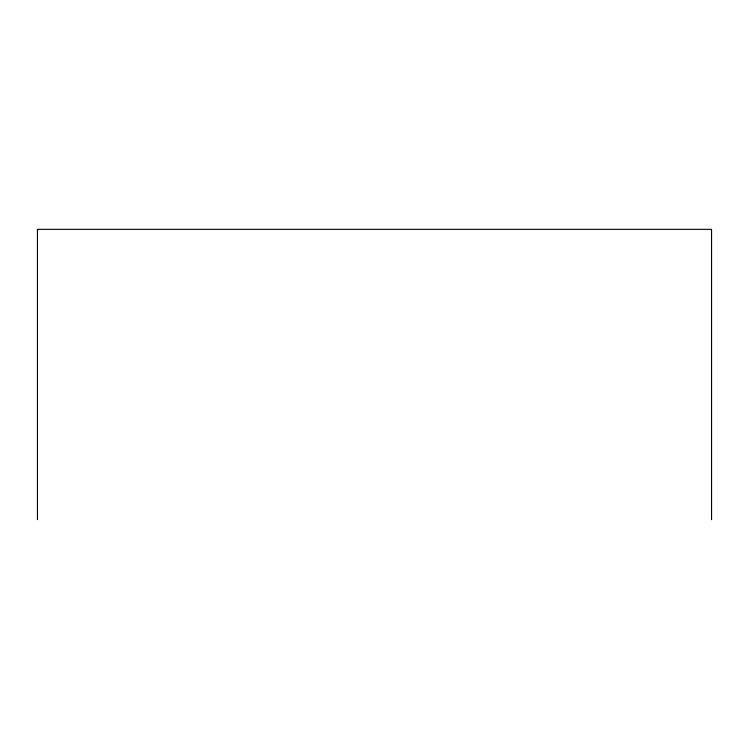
<?xml version="1.0" encoding="UTF-8"?>
<svg xmlns="http://www.w3.org/2000/svg" width="749" height="749" viewBox="0 0 749 749"><rect width="100%" height="100%" fill="white"/><g stroke="black" fill="none" stroke-linecap="round" stroke-linejoin="round"><path stroke-width="1.12" d="M711.55 519.656L711.55 229.344L37.45 229.344L37.45 519.656"/></g></svg>
